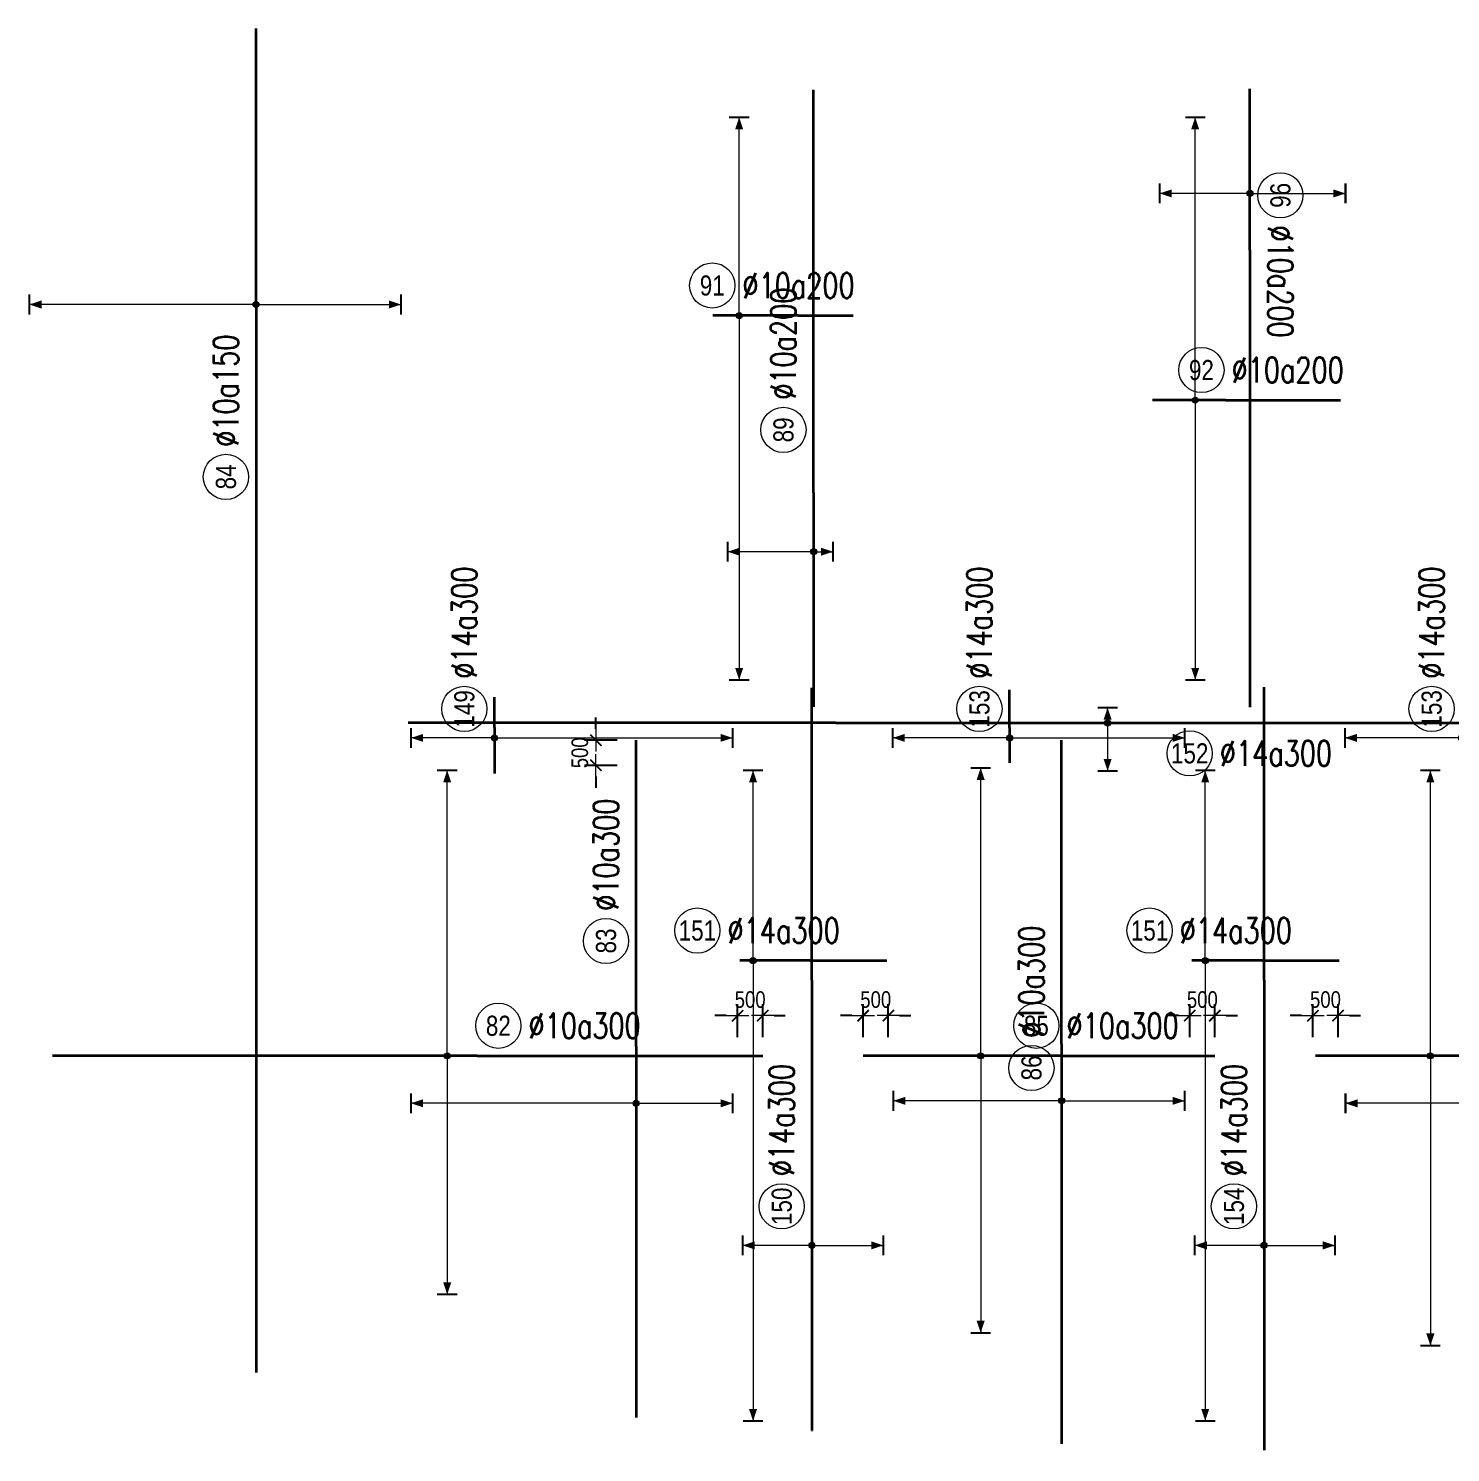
# Model space of a CAD drawing. Header units: millimetres. Extents: x 30086 to 1125792, y -12781 to 95911.
# Drawn here: x 280086 to 308390, y 37220 to 65569 of the extents above; entities that cross this region are included whole.
import ezdxf
from ezdxf.enums import TextEntityAlignment as Align

# ---------------------------------------------------------------- set-up
doc = ezdxf.new("R2010")
doc.units = ezdxf.units.MM
doc.header["$MEASUREMENT"] = 0
for name, color, linetype, lineweight in [('NDC_S_DIM', 1, 'Continuous', 9), ('NDC_S_REBAR', 4, 'Continuous', 35), ('NDC_S_VN TEXT', 7, 'Continuous', 20)]:
    doc.layers.add(name, color=color, linetype=linetype, lineweight=lineweight)
doc.styles.add('ARIAL', font='arial.ttf', dxfattribs={"width": 0.8})
doc.styles.add('NDC_ROMANS', font='romans.shx', dxfattribs={"width": 0.8})
doc.dimstyles.new('NDC_dim_150', dxfattribs={"dimscale": 150, "dimtxt": 2.2, "dimasz": 1.5, "dimexe": 1.5, "dimexo": 2.5, "dimgap": 1, "dimtad": 1, "dimdec": 0, "dimzin": 0, "dimdsep": 46, "dimtxsty": 'ARIAL', "dimblk": 'DIMMARK', "dimcen": 0.09, "dimdle": 1.2, "dimclrd": 1, "dimclre": 1, "dimclrt": 3, "dimadec": 0, "dimazin": 0, "dimtfac": 1, "dimtdec": 0, "dimtix": 1, "dimtofl": 0, "dimtmove": 0, "dimatfit": 3, "dimfxl": 4, "dimfxlon": 1, "dimtolj": 1, "dimtzin": 0, "dimarcsym": 0})

# ---------------------------------------------------------------- blocks, each defined once
blk = doc.blocks.new('DIMMARK')
at = {"layer": 'NDC_S_DIM', "color": 1}
blk.add_line((-1.5, 0), (1, 0), dxfattribs=at)
at = {"layer": 'NDC_S_DIM', "color": 2, "const_width": 0.15}
blk.add_lwpolyline([(-0.5, -0.5), (0.5, 0.5)], dxfattribs=at)
blk = doc.blocks.new('*D397')
at = {"layer": 'Defpoints', "color": 0, "transparency": 16777216}
for p in [(306151, 45918), (305651, 45117), (306151, 45117)]:
    blk.add_point(p, dxfattribs=at)
at = {"layer": 'NDC_S_DIM', "color": 1, "lineweight": -2, "transparency": 16777216}
for p, q in [((305651, 45492), (305651, 46143)), ((306151, 45492), (306151, 46143)), ((305426, 45918), (305201, 45918)), ((306376, 45918), (306601, 45918))]:
    blk.add_line(p, q, dxfattribs=at)
at = {"layer": 'NDC_S_DIM', "color": 1, "lineweight": -2, "transparency": 16777216, "xscale": 225, "yscale": 225, "zscale": 225}
blk.add_blockref('DIMMARK', (305651, 45918), dxfattribs=at)
at = {"layer": 'NDC_S_DIM', "color": 1, "lineweight": -2, "transparency": 16777216, "xscale": 225, "yscale": 225, "zscale": 225, "rotation": 180}
blk.add_blockref('DIMMARK', (306151, 45918), dxfattribs=at)
at = {"layer": 'NDC_S_DIM', "color": 3, "transparency": 16777216, "insert": (305901, 46236), "char_height": 330, "attachment_point": 5, "style": 'ARIAL'}
blk.add_mtext('\\A1;500', dxfattribs=at)
blk = doc.blocks.new('*D398')
at = {"layer": 'Defpoints', "color": 0, "transparency": 16777216}
for p in [(303200, 45918), (303200, 45117), (303700, 45117)]:
    blk.add_point(p, dxfattribs=at)
at = {"layer": 'NDC_S_DIM', "color": 1, "lineweight": -2, "transparency": 16777216}
for p, q in [((303200, 45492), (303200, 46143)), ((303700, 45492), (303700, 46143)), ((302975, 45918), (302750, 45918)), ((303925, 45918), (304150, 45918))]:
    blk.add_line(p, q, dxfattribs=at)
at = {"layer": 'NDC_S_DIM', "color": 1, "lineweight": -2, "transparency": 16777216, "xscale": 225, "yscale": 225, "zscale": 225}
blk.add_blockref('DIMMARK', (303200, 45918), dxfattribs=at)
at = {"layer": 'NDC_S_DIM', "color": 1, "lineweight": -2, "transparency": 16777216, "xscale": 225, "yscale": 225, "zscale": 225, "rotation": 180}
blk.add_blockref('DIMMARK', (303700, 45918), dxfattribs=at)
at = {"layer": 'NDC_S_DIM', "color": 3, "transparency": 16777216, "insert": (303450, 46236), "char_height": 330, "attachment_point": 5, "style": 'ARIAL'}
blk.add_mtext('\\A1;500', dxfattribs=at)
blk = doc.blocks.new('*D399')
at = {"layer": 'Defpoints', "color": 0, "transparency": 16777216}
for p in [(297200, 45918), (296700, 45117), (297200, 45117)]:
    blk.add_point(p, dxfattribs=at)
at = {"layer": 'NDC_S_DIM', "color": 1, "lineweight": -2, "transparency": 16777216}
for p, q in [((296700, 45492), (296700, 46143)), ((297200, 45492), (297200, 46143)), ((296475, 45918), (296250, 45918)), ((297425, 45918), (297650, 45918))]:
    blk.add_line(p, q, dxfattribs=at)
at = {"layer": 'NDC_S_DIM', "color": 1, "lineweight": -2, "transparency": 16777216, "xscale": 225, "yscale": 225, "zscale": 225}
blk.add_blockref('DIMMARK', (296700, 45918), dxfattribs=at)
at = {"layer": 'NDC_S_DIM', "color": 1, "lineweight": -2, "transparency": 16777216, "xscale": 225, "yscale": 225, "zscale": 225, "rotation": 180}
blk.add_blockref('DIMMARK', (297200, 45918), dxfattribs=at)
at = {"layer": 'NDC_S_DIM', "color": 3, "transparency": 16777216, "insert": (296950, 46236), "char_height": 330, "attachment_point": 5, "style": 'ARIAL'}
blk.add_mtext('\\A1;500', dxfattribs=at)
blk = doc.blocks.new('*D400')
at = {"layer": 'Defpoints', "color": 0, "transparency": 16777216}
for p in [(294200, 45918), (294200, 45117), (294700, 45117)]:
    blk.add_point(p, dxfattribs=at)
at = {"layer": 'NDC_S_DIM', "color": 1, "lineweight": -2, "transparency": 16777216}
for p, q in [((294200, 45492), (294200, 46143)), ((294700, 45492), (294700, 46143)), ((293975, 45918), (293750, 45918)), ((294925, 45918), (295150, 45918))]:
    blk.add_line(p, q, dxfattribs=at)
at = {"layer": 'NDC_S_DIM', "color": 1, "lineweight": -2, "transparency": 16777216, "xscale": 225, "yscale": 225, "zscale": 225}
blk.add_blockref('DIMMARK', (294200, 45918), dxfattribs=at)
at = {"layer": 'NDC_S_DIM', "color": 1, "lineweight": -2, "transparency": 16777216, "xscale": 225, "yscale": 225, "zscale": 225, "rotation": 180}
blk.add_blockref('DIMMARK', (294700, 45918), dxfattribs=at)
at = {"layer": 'NDC_S_DIM', "color": 3, "transparency": 16777216, "insert": (294450, 46236), "char_height": 330, "attachment_point": 5, "style": 'ARIAL'}
blk.add_mtext('\\A1;500', dxfattribs=at)
blk = doc.blocks.new('*D402')
at = {"layer": 'Defpoints', "color": 0, "transparency": 16777216}
for p in [(292181, 51400), (291380, 50900), (292181, 50900)]:
    blk.add_point(p, dxfattribs=at)
at = {"layer": 'NDC_S_DIM', "color": 1, "lineweight": -2, "transparency": 16777216}
for p, q in [((291380, 51625), (291380, 51850)), ((291806, 51400), (291155, 51400)), ((291806, 50900), (291155, 50900)), ((291380, 50675), (291380, 50450))]:
    blk.add_line(p, q, dxfattribs=at)
at = {"layer": 'NDC_S_DIM', "color": 1, "lineweight": -2, "transparency": 16777216, "xscale": 225, "yscale": 225, "zscale": 225}
for p, rotation in [((291380, 51400), 270), ((291380, 50900), 90)]:
    blk.add_blockref('DIMMARK', p, dxfattribs=dict(at, rotation=rotation))
at = {"layer": 'NDC_S_DIM', "color": 3, "transparency": 16777216, "insert": (291061, 51150), "char_height": 330, "attachment_point": 5, "rotation": 90, "style": 'ARIAL'}
blk.add_mtext('\\A1;500', dxfattribs=at)
blk = doc.blocks.new('*U431')
h = blk.add_hatch(color=6)
edge = h.paths.add_edge_path()
edge.add_arc((-2.99, 0), 0.3, 0, 360)
at = {"layer": 'NDC_S_DIM', "color": 8}
for q in [(-2.99, 28.42), (-2.99, -23.75)]:
    blk.add_line((-2.99, 0), q, dxfattribs=at)
for points in [[(-3.99, 28.42, 0.2, 0.2, 0), (-1.99, 28.42, 0, 0, 0)], [(-3.99, -23.75, 0.2, 0.2, 0), (-1.99, -23.75, 0, 0, 0)]]:
    blk.add_lwpolyline(points, format="xyseb", dxfattribs=at)
at = {"layer": 'NDC_S_DIM'}
blk.add_circle((2.1, 3), 2.25, dxfattribs=at)
at = {"layer": 'NDC_S_DIM', "color": 6}
blk.add_circle((-2.99, 0), 0.3, dxfattribs=at)
at = {"layer": 'NDC_S_DIM', "color": 8}
for points in [[(-3.39, 27.22), (-2.99, 28.42), (-2.59, 27.22)], [(-3.39, -22.55), (-2.99, -23.75), (-2.59, -22.55)]]:
    blk.add_solid(points, dxfattribs=at)
at = {"layer": 'NDC_S_REBAR'}
for p, q in [((0, 0), (-41.03, 0)), ((-41.03, 0), (-41.03, 0)), ((0, 0), (28.41, 0)), ((28.41, 0), (28.41, 0)), ((28.41, 0), (28.41, 0)), ((-41.03, 0), (-42.27, 0))]:
    blk.add_line(p, q, dxfattribs=at)
at = {"layer": 'NDC_S_VN TEXT', "style": 'ARIAL', "width": 0.8}
blk.add_attdef('KHT', text='', height=2, dxfattribs=at).set_placement((2.1, 3), align=Align.MIDDLE_CENTER)
at = {"layer": 'NDC_S_VN TEXT', "color": 3, "style": 'NDC_ROMANS', "width": 0.75}
blk.add_attdef('DKT', (5.1, 1.75), '', height=2.5, dxfattribs=at)
blk = doc.blocks.new('*U430')
h = blk.add_hatch(color=6)
edge = h.paths.add_edge_path()
edge.add_arc((-7.93, 0), 0.3, 0, 360)
at = {"layer": 'NDC_S_DIM', "color": 8}
for q in [(-7.93, 28.67), (-7.93, -27.57)]:
    blk.add_line((-7.93, 0), q, dxfattribs=at)
for points in [[(-8.93, 28.67, 0.2, 0.2, 0), (-6.93, 28.67, 0, 0, 0)], [(-8.93, -27.57, 0.2, 0.2, 0), (-6.93, -27.57, 0, 0, 0)]]:
    blk.add_lwpolyline(points, format="xyseb", dxfattribs=at)
at = {"layer": 'NDC_S_DIM'}
blk.add_circle((-2.39, 3), 2.25, dxfattribs=at)
at = {"layer": 'NDC_S_DIM', "color": 6}
blk.add_circle((-7.93, 0), 0.3, dxfattribs=at)
at = {"layer": 'NDC_S_DIM', "color": 8}
for points in [[(-8.33, 27.47), (-7.93, 28.67), (-7.53, 27.47)], [(-8.33, -26.37), (-7.93, -27.57), (-7.53, -26.37)]]:
    blk.add_solid(points, dxfattribs=at)
at = {"layer": 'NDC_S_REBAR'}
for p, q in [((0, 0), (-19.62, 0)), ((-19.62, 0), (-19.62, 0)), ((0, 0), (15.38, 0)), ((15.38, 0), (15.38, 0)), ((15.38, 0), (15.38, 0)), ((-19.62, 0), (-19.62, 0))]:
    blk.add_line(p, q, dxfattribs=at)
at = {"layer": 'NDC_S_VN TEXT', "style": 'ARIAL', "width": 0.8}
blk.add_attdef('KHT', text='', height=2, dxfattribs=at).set_placement((-2.39, 3), align=Align.MIDDLE_CENTER)
at = {"layer": 'NDC_S_VN TEXT', "color": 3, "style": 'NDC_ROMANS', "width": 0.75}
blk.add_attdef('DKT', (0.61, 1.75), '', height=2.5, dxfattribs=at)
blk = doc.blocks.new('*U429')
h = blk.add_hatch(color=6)
edge = h.paths.add_edge_path()
edge.add_arc((-7.93, 0), 0.3, 0, 360)
at = {"layer": 'NDC_S_DIM', "color": 8}
for q in [(-7.93, 28.42), (-7.93, -28.83)]:
    blk.add_line((-7.93, 0), q, dxfattribs=at)
for points in [[(-8.93, 28.42, 0.2, 0.2, 0), (-6.93, 28.42, 0, 0, 0)], [(-8.93, -28.83, 0.2, 0.2, 0), (-6.93, -28.83, 0, 0, 0)]]:
    blk.add_lwpolyline(points, format="xyseb", dxfattribs=at)
at = {"layer": 'NDC_S_DIM'}
blk.add_circle((-2.39, 3), 2.25, dxfattribs=at)
at = {"layer": 'NDC_S_DIM', "color": 6}
blk.add_circle((-7.93, 0), 0.3, dxfattribs=at)
at = {"layer": 'NDC_S_DIM', "color": 8}
for points in [[(-8.33, 27.22), (-7.93, 28.42), (-7.53, 27.22)], [(-8.33, -27.63), (-7.93, -28.83), (-7.53, -27.63)]]:
    blk.add_solid(points, dxfattribs=at)
at = {"layer": 'NDC_S_REBAR'}
for p, q in [((0, 0), (-19.38, 0)), ((-19.38, 0), (-19.38, 0)), ((0, 0), (15.63, 0)), ((15.63, 0), (15.63, 0)), ((15.63, 0), (15.63, 0)), ((-19.38, 0), (-19.38, 0))]:
    blk.add_line(p, q, dxfattribs=at)
at = {"layer": 'NDC_S_VN TEXT', "style": 'ARIAL', "width": 0.8}
blk.add_attdef('KHT', text='', height=2, dxfattribs=at).set_placement((-2.39, 3), align=Align.MIDDLE_CENTER)
at = {"layer": 'NDC_S_VN TEXT', "color": 3, "style": 'NDC_ROMANS', "width": 0.75}
blk.add_attdef('DKT', (0.61, 1.75), '', height=2.5, dxfattribs=at)
blk = doc.blocks.new('*U427')
h = blk.add_hatch(color=6)
edge = h.paths.add_edge_path()
edge.add_arc((0, 0), 0.3, 0, 360)
at = {"layer": 'NDC_S_DIM', "color": 8}
for q in [(0, 22.55), (0, -14.42)]:
    blk.add_line((0, 0), q, dxfattribs=at)
for points in [[(-1, 22.55, 0.2, 0.2, 0), (1, 22.55, 0, 0, 0)], [(-1, -14.42, 0.2, 0.2, 0), (1, -14.42, 0, 0, 0)]]:
    blk.add_lwpolyline(points, format="xyseb", dxfattribs=at)
at = {"layer": 'NDC_S_DIM'}
blk.add_circle((-17.16, 3), 2.25, dxfattribs=at)
at = {"layer": 'NDC_S_DIM', "color": 6}
blk.add_circle((0, 0), 0.3, dxfattribs=at)
at = {"layer": 'NDC_S_DIM', "color": 8}
for points in [[(-0.4, 21.35), (0, 22.55), (0.4, 21.35)], [(-0.4, -13.22), (0, -14.42), (0.4, -13.22)]]:
    blk.add_solid(points, dxfattribs=at)
at = {"layer": 'NDC_S_REBAR'}
for p, q in [((0, 0), (-106.29, 0)), ((-106.29, 0), (-106.29, 0)), ((0, 0), (24.23, 0)), ((24.23, 0), (24.23, 0)), ((-106.29, 0), (-106.29, 0)), ((24.23, 0), (27.47, 0))]:
    blk.add_line(p, q, dxfattribs=at)
at = {"layer": 'NDC_S_VN TEXT', "style": 'ARIAL', "width": 0.8}
blk.add_attdef('KHT', text='', height=2, dxfattribs=at).set_placement((-17.16, 3), align=Align.MIDDLE_CENTER)
at = {"layer": 'NDC_S_VN TEXT', "color": 3, "style": 'NDC_ROMANS', "width": 0.75}
blk.add_attdef('DKT', (-14.16, 1.75), '', height=2.5, dxfattribs=at)
blk = doc.blocks.new('*U426')
h = blk.add_hatch(color=6)
edge = h.paths.add_edge_path()
edge.add_arc((-5.66, 0), 0.3, 0, 360)
at = {"layer": 'NDC_S_DIM', "color": 8}
for q in [(-5.66, 22.4), (-5.66, -9.6)]:
    blk.add_line((-5.66, 0), q, dxfattribs=at)
for points in [[(-6.66, 22.4, 0.2, 0.2, 0), (-4.66, 22.4, 0, 0, 0)], [(-6.66, -9.6, 0.2, 0.2, 0), (-4.66, -9.6, 0, 0, 0)]]:
    blk.add_lwpolyline(points, format="xyseb", dxfattribs=at)
at = {"layer": 'NDC_S_DIM'}
blk.add_circle((10.5, 3), 2.25, dxfattribs=at)
at = {"layer": 'NDC_S_DIM', "color": 6}
blk.add_circle((-5.66, 0), 0.3, dxfattribs=at)
at = {"layer": 'NDC_S_DIM', "color": 8}
for points in [[(-6.06, 21.2), (-5.66, 22.4), (-5.26, 21.2)], [(-6.06, -8.4), (-5.66, -9.6), (-5.26, -8.4)]]:
    blk.add_solid(points, dxfattribs=at)
at = {"layer": 'NDC_S_REBAR'}
for p, q in [((0, 0), (-36.93, 0)), ((-36.93, 0), (-36.93, 0)), ((0, 0), (30.48, 0)), ((30.48, 0), (30.48, 0)), ((30.48, 0), (30.48, 0)), ((-36.93, 0), (-36.93, 0))]:
    blk.add_line(p, q, dxfattribs=at)
at = {"layer": 'NDC_S_VN TEXT', "style": 'ARIAL', "width": 0.8}
blk.add_attdef('KHT', text='', height=2, dxfattribs=at).set_placement((10.5, 3), align=Align.MIDDLE_CENTER)
at = {"layer": 'NDC_S_VN TEXT', "color": 3, "style": 'NDC_ROMANS', "width": 0.75}
blk.add_attdef('DKT', (13.5, 1.75), '', height=2.5, dxfattribs=at)
blk = doc.blocks.new('*U425')
h = blk.add_hatch(color=6)
edge = h.paths.add_edge_path()
edge.add_arc((-5.66, 0), 0.3, 0, 360)
at = {"layer": 'NDC_S_DIM', "color": 8}
for q in [(-5.66, 16.75), (-5.66, -12.25)]:
    blk.add_line((-5.66, 0), q, dxfattribs=at)
for points in [[(-6.66, 16.75, 0.2, 0.2, 0), (-4.66, 16.75, 0, 0, 0)], [(-6.66, -12.25, 0.2, 0.2, 0), (-4.66, -12.25, 0, 0, 0)]]:
    blk.add_lwpolyline(points, format="xyseb", dxfattribs=at)
at = {"layer": 'NDC_S_DIM'}
blk.add_circle((-2.39, 3), 2.25, dxfattribs=at)
at = {"layer": 'NDC_S_DIM', "color": 6}
blk.add_circle((-5.66, 0), 0.3, dxfattribs=at)
at = {"layer": 'NDC_S_DIM', "color": 8}
for points in [[(-6.06, 15.55), (-5.66, 16.75), (-5.26, 15.55)], [(-6.06, -11.05), (-5.66, -12.25), (-5.26, -11.05)]]:
    blk.add_solid(points, dxfattribs=at)
at = {"layer": 'NDC_S_REBAR'}
for p, q in [((0, 0), (-39.79, 0)), ((-39.79, 0), (-39.79, 0)), ((0, 0), (30.23, 0)), ((30.23, 0), (30.23, 0)), ((30.23, 0), (30.23, 0)), ((-39.79, 0), (-39.79, 0))]:
    blk.add_line(p, q, dxfattribs=at)
at = {"layer": 'NDC_S_VN TEXT', "style": 'ARIAL', "width": 0.8}
blk.add_attdef('KHT', text='', height=2, dxfattribs=at).set_placement((-2.39, 3), align=Align.MIDDLE_CENTER)
at = {"layer": 'NDC_S_VN TEXT', "color": 3, "style": 'NDC_ROMANS', "width": 0.75}
blk.add_attdef('DKT', (0.61, 1.75), '', height=2.5, dxfattribs=at)
blk = doc.blocks.new('*U424')
h = blk.add_hatch(color=6)
edge = h.paths.add_edge_path()
edge.add_arc((-5.66, 0), 0.3, 0, 360)
at = {"layer": 'NDC_S_DIM', "color": 8}
for q in [(-5.66, 16.67), (-5.66, -12.33)]:
    blk.add_line((-5.66, 0), q, dxfattribs=at)
for points in [[(-6.66, 16.67, 0.2, 0.2, 0), (-4.66, 16.67, 0, 0, 0)], [(-6.66, -12.33, 0.2, 0.2, 0), (-4.66, -12.33, 0, 0, 0)]]:
    blk.add_lwpolyline(points, format="xyseb", dxfattribs=at)
at = {"layer": 'NDC_S_DIM'}
blk.add_circle((12.04, 3), 2.25, dxfattribs=at)
at = {"layer": 'NDC_S_DIM', "color": 6}
blk.add_circle((-5.66, 0), 0.3, dxfattribs=at)
at = {"layer": 'NDC_S_DIM', "color": 8}
for points in [[(-6.06, 15.47), (-5.66, 16.67), (-5.26, 15.47)], [(-6.06, -11.13), (-5.66, -12.33), (-5.26, -11.13)]]:
    blk.add_solid(points, dxfattribs=at)
at = {"layer": 'NDC_S_REBAR'}
for p, q in [((0, 0), (-40.42, 0)), ((-40.42, 0), (-40.42, 0)), ((0, 0), (30.48, 0)), ((30.48, 0), (30.48, 0)), ((30.48, 0), (30.48, 0)), ((-40.42, 0), (-40.42, 0))]:
    blk.add_line(p, q, dxfattribs=at)
at = {"layer": 'NDC_S_VN TEXT', "style": 'ARIAL', "width": 0.8}
blk.add_attdef('KHT', text='', height=2, dxfattribs=at).set_placement((12.04, 3), align=Align.MIDDLE_CENTER)
at = {"layer": 'NDC_S_VN TEXT', "color": 3, "style": 'NDC_ROMANS', "width": 0.75}
blk.add_attdef('DKT', (15.04, 1.75), '', height=2.5, dxfattribs=at)
blk = doc.blocks.new('*U423')
h = blk.add_hatch(color=6)
edge = h.paths.add_edge_path()
edge.add_arc((-26.39, 0), 0.3, 0, 360)
at = {"layer": 'NDC_S_DIM', "color": 8}
for q in [(-26.39, 6.89), (-26.39, -7.11)]:
    blk.add_line((-26.39, 0), q, dxfattribs=at)
for points in [[(-27.39, 6.89, 0.2, 0.2, 0), (-25.39, 6.89, 0, 0, 0)], [(-27.39, -7.11, 0.2, 0.2, 0), (-25.39, -7.11, 0, 0, 0)]]:
    blk.add_lwpolyline(points, format="xyseb", dxfattribs=at)
at = {"layer": 'NDC_S_DIM'}
blk.add_circle((-22.5, 3), 2.25, dxfattribs=at)
at = {"layer": 'NDC_S_DIM', "color": 6}
blk.add_circle((-26.39, 0), 0.3, dxfattribs=at)
at = {"layer": 'NDC_S_DIM', "color": 8}
for points in [[(-26.79, 5.69), (-26.39, 6.89), (-25.99, 5.69)], [(-26.79, -5.91), (-26.39, -7.11), (-25.99, -5.91)]]:
    blk.add_solid(points, dxfattribs=at)
at = {"layer": 'NDC_S_REBAR'}
for p, q in [((0, 0), (-44.81, 0)), ((-44.81, 0), (-44.81, -0.04)), ((0, 0), (29.12, 0)), ((29.12, 0), (29.12, 0)), ((29.12, 0), (29.12, 0)), ((-44.81, -0.04), (-44.81, -0.04))]:
    blk.add_line(p, q, dxfattribs=at)
at = {"layer": 'NDC_S_VN TEXT', "style": 'ARIAL', "width": 0.8}
blk.add_attdef('KHT', text='', height=2, dxfattribs=at).set_placement((-22.5, 3), align=Align.MIDDLE_CENTER)
at = {"layer": 'NDC_S_VN TEXT', "color": 3, "style": 'NDC_ROMANS', "width": 0.75}
blk.add_attdef('DKT', (-19.5, 1.75), '', height=2.5, dxfattribs=at)
blk = doc.blocks.new('*U422')
h = blk.add_hatch(color=6)
edge = h.paths.add_edge_path()
edge.add_arc((-26.39, 0), 0.3, 0, 360)
at = {"layer": 'NDC_S_DIM', "color": 8}
for q in [(-26.39, 6.89), (-26.39, -7.05)]:
    blk.add_line((-26.39, 0), q, dxfattribs=at)
for points in [[(-27.39, 6.89, 0.2, 0.2, 0), (-25.39, 6.89, 0, 0, 0)], [(-27.39, -7.05, 0.2, 0.2, 0), (-25.39, -7.05, 0, 0, 0)]]:
    blk.add_lwpolyline(points, format="xyseb", dxfattribs=at)
at = {"layer": 'NDC_S_DIM'}
blk.add_circle((-22.5, 3), 2.25, dxfattribs=at)
at = {"layer": 'NDC_S_DIM', "color": 6}
blk.add_circle((-26.39, 0), 0.3, dxfattribs=at)
at = {"layer": 'NDC_S_DIM', "color": 8}
for points in [[(-26.79, 5.69), (-26.39, 6.89), (-25.99, 5.69)], [(-26.79, -5.85), (-26.39, -7.05), (-25.99, -5.85)]]:
    blk.add_solid(points, dxfattribs=at)
at = {"layer": 'NDC_S_REBAR'}
for p, q in [((0, 0), (-46.76, 0)), ((-46.76, 0), (-46.76, -0.02)), ((0, 0), (29.16, 0)), ((29.16, 0), (29.16, 0)), ((29.16, 0), (29.16, 0)), ((-46.76, -0.02), (-46.76, -0.02))]:
    blk.add_line(p, q, dxfattribs=at)
at = {"layer": 'NDC_S_VN TEXT', "style": 'ARIAL', "width": 0.8}
blk.add_attdef('KHT', text='', height=2, dxfattribs=at).set_placement((-22.5, 3), align=Align.MIDDLE_CENTER)
at = {"layer": 'NDC_S_VN TEXT', "color": 3, "style": 'NDC_ROMANS', "width": 0.75}
blk.add_attdef('DKT', (-19.5, 1.75), '', height=2.5, dxfattribs=at)
blk = doc.blocks.new('*U418')
h = blk.add_hatch(color=6)
edge = h.paths.add_edge_path()
edge.add_arc((-1.02, 0), 0.3, 0, 360)
at = {"layer": 'NDC_S_DIM', "color": 8}
for q in [(-1.02, 8.3), (-1.02, -23.7)]:
    blk.add_line((-1.02, 0), q, dxfattribs=at)
for points in [[(-2.02, 8.3, 0.2, 0.2, 0), (-0.02, 8.3, 0, 0, 0)], [(-2.02, -23.7, 0.2, 0.2, 0), (-0.02, -23.7, 0, 0, 0)]]:
    blk.add_lwpolyline(points, format="xyseb", dxfattribs=at)
at = {"layer": 'NDC_S_DIM'}
blk.add_circle((1.87, 3), 2.25, dxfattribs=at)
at = {"layer": 'NDC_S_DIM', "color": 6}
blk.add_circle((-1.02, 0), 0.3, dxfattribs=at)
at = {"layer": 'NDC_S_DIM', "color": 8}
for points in [[(-1.42, 7.1), (-1.02, 8.3), (-0.62, 7.1)], [(-1.42, -22.5), (-1.02, -23.7), (-0.62, -22.5)]]:
    blk.add_solid(points, dxfattribs=at)
at = {"layer": 'NDC_S_REBAR'}
for p, q in [((0, 0), (-4.57, 0)), ((-4.57, 0), (-4.57, 0)), ((0, 0), (3.04, 0)), ((3.04, 0), (3.04, 0)), ((3.04, 0), (3.04, 0)), ((-4.57, 0), (-4.57, 0))]:
    blk.add_line(p, q, dxfattribs=at)
at = {"layer": 'NDC_S_VN TEXT', "style": 'ARIAL', "width": 0.8}
blk.add_attdef('KHT', text='', height=2, dxfattribs=at).set_placement((1.87, 3), align=Align.MIDDLE_CENTER)
at = {"layer": 'NDC_S_VN TEXT', "color": 3, "style": 'NDC_ROMANS', "width": 0.75}
blk.add_attdef('DKT', (4.87, 1.75), '', height=2.5, dxfattribs=at)
blk = doc.blocks.new('*U434')
h = blk.add_hatch(color=6)
edge = h.paths.add_edge_path()
edge.add_arc((-1.02, 0), 0.3, 0, 360)
at = {"layer": 'NDC_S_DIM', "color": 8}
for q in [(-1.02, 11.63), (-1.02, -17.43)]:
    blk.add_line((-1.02, 0), q, dxfattribs=at)
for points in [[(-2.02, 11.63, 0.2, 0.2, 0), (-0.02, 11.63, 0, 0, 0)], [(-2.02, -17.43, 0.2, 0.2, 0), (-0.02, -17.43, 0, 0, 0)]]:
    blk.add_lwpolyline(points, format="xyseb", dxfattribs=at)
at = {"layer": 'NDC_S_DIM'}
blk.add_circle((1.87, 3), 2.25, dxfattribs=at)
at = {"layer": 'NDC_S_DIM', "color": 6}
blk.add_circle((-1.02, 0), 0.3, dxfattribs=at)
at = {"layer": 'NDC_S_DIM', "color": 8}
for points in [[(-1.42, 10.43), (-1.02, 11.63), (-0.62, 10.43)], [(-1.42, -16.23), (-1.02, -17.43), (-0.62, -16.23)]]:
    blk.add_solid(points, dxfattribs=at)
at = {"layer": 'NDC_S_REBAR'}
for p, q in [((0, 0), (-3.5, 0)), ((-3.5, 0), (-3.5, 0)), ((0, 0), (3.75, 0)), ((3.75, 0), (3.75, 0)), ((3.75, 0), (3.75, 0)), ((-3.5, 0), (-3.5, 0))]:
    blk.add_line(p, q, dxfattribs=at)
at = {"layer": 'NDC_S_VN TEXT', "style": 'ARIAL', "width": 0.8}
blk.add_attdef('KHT', text='', height=2, dxfattribs=at).set_placement((1.87, 3), align=Align.MIDDLE_CENTER)
at = {"layer": 'NDC_S_VN TEXT', "color": 3, "style": 'NDC_ROMANS', "width": 0.75}
blk.add_attdef('DKT', (4.87, 1.75), '', height=2.5, dxfattribs=at)
blk = doc.blocks.new('*U417')
h = blk.add_hatch(color=6)
edge = h.paths.add_edge_path()
edge.add_arc((27.07, 0), 0.3, 0, 360)
at = {"layer": 'NDC_S_DIM', "color": 8}
for q in [(27.07, 1.53), (27.07, -4.8)]:
    blk.add_line((27.07, 0), q, dxfattribs=at)
for points in [[(26.07, 1.53, 0.2, 0.2, 0), (28.07, 1.53, 0, 0, 0)], [(26.07, -4.8, 0.2, 0.2, 0), (28.07, -4.8, 0, 0, 0)]]:
    blk.add_lwpolyline(points, format="xyseb", dxfattribs=at)
at = {"layer": 'NDC_S_DIM', "color": 6}
blk.add_circle((27.07, 0), 0.3, dxfattribs=at)
at = {"layer": 'NDC_S_DIM'}
blk.add_circle((35.24, -3.03), 2.25, dxfattribs=at)
at = {"layer": 'NDC_S_DIM', "color": 8}
for points in [[(26.67, 0.33), (27.07, 1.53), (27.47, 0.33)], [(26.67, -3.6), (27.07, -4.8), (27.47, -3.6)]]:
    blk.add_solid(points, dxfattribs=at)
at = {"layer": 'NDC_S_REBAR'}
for p, q in [((0, 0), (-42.52, 0)), ((-42.52, 0), (-42.52, 0)), ((0, 0), (189.1, 0)), ((189.1, 0), (189.1, 0)), ((189.1, 0), (189.1, 0)), ((-42.52, 0), (-42.52, 0))]:
    blk.add_line(p, q, dxfattribs=at)
at = {"layer": 'NDC_S_VN TEXT', "style": 'ARIAL', "width": 0.8}
blk.add_attdef('KHT', text='', height=2, dxfattribs=at).set_placement((35.24, -3.03), align=Align.MIDDLE_CENTER)
at = {"layer": 'NDC_S_VN TEXT', "color": 3, "style": 'NDC_ROMANS', "width": 0.75}
blk.add_attdef('DKT', (38.24, -4.28), '', height=2.5, dxfattribs=at)
blk = doc.blocks.new('*U416')
h = blk.add_hatch(color=6)
edge = h.paths.add_edge_path()
edge.add_arc((-3.01, 0), 0.3, 0, 360)
at = {"layer": 'NDC_S_DIM', "color": 8}
for q in [(-3.01, 28.15), (-3.01, -27.85)]:
    blk.add_line((-3.01, 0), q, dxfattribs=at)
for points in [[(-4.01, 28.15, 0.2, 0.2, 0), (-2.01, 28.15, 0, 0, 0)], [(-4.01, -27.85, 0.2, 0.2, 0), (-2.01, -27.85, 0, 0, 0)]]:
    blk.add_lwpolyline(points, format="xyseb", dxfattribs=at)
at = {"layer": 'NDC_S_DIM'}
blk.add_circle((-2.39, 3), 2.25, dxfattribs=at)
at = {"layer": 'NDC_S_DIM', "color": 6}
blk.add_circle((-3.01, 0), 0.3, dxfattribs=at)
at = {"layer": 'NDC_S_DIM', "color": 8}
for points in [[(-3.41, 26.95), (-3.01, 28.15), (-2.61, 26.95)], [(-3.41, -26.65), (-3.01, -27.85), (-2.61, -26.65)]]:
    blk.add_solid(points, dxfattribs=at)
at = {"layer": 'NDC_S_REBAR'}
for p, q in [((0, 0), (-7.25, 0)), ((-7.25, 0), (-7.25, 0)), ((0, 0), (11.45, 0)), ((11.45, 0), (11.45, 0)), ((11.45, 0), (11.45, 0)), ((-7.25, 0), (-7.25, 0))]:
    blk.add_line(p, q, dxfattribs=at)
at = {"layer": 'NDC_S_VN TEXT', "style": 'ARIAL', "width": 0.8}
blk.add_attdef('KHT', text='', height=2, dxfattribs=at).set_placement((-2.39, 3), align=Align.MIDDLE_CENTER)
at = {"layer": 'NDC_S_VN TEXT', "color": 3, "style": 'NDC_ROMANS', "width": 0.75}
blk.add_attdef('DKT', (0.61, 1.75), '', height=2.5, dxfattribs=at)
blk = doc.blocks.new('*U433')
h = blk.add_hatch(color=6)
edge = h.paths.add_edge_path()
edge.add_arc((-5.66, 0), 0.3, 0, 360)
at = {"layer": 'NDC_S_DIM', "color": 8}
for q in [(-5.66, 9.51), (-5.66, -8.99)]:
    blk.add_line((-5.66, 0), q, dxfattribs=at)
for points in [[(-6.66, 9.51, 0.2, 0.2, 0), (-4.66, 9.51, 0, 0, 0)], [(-6.66, -8.99, 0.2, 0.2, 0), (-4.66, -8.99, 0, 0, 0)]]:
    blk.add_lwpolyline(points, format="xyseb", dxfattribs=at)
at = {"layer": 'NDC_S_DIM'}
blk.add_circle((-5.47, 3.03), 2.25, dxfattribs=at)
at = {"layer": 'NDC_S_DIM', "color": 6}
blk.add_circle((-5.66, 0), 0.3, dxfattribs=at)
at = {"layer": 'NDC_S_DIM', "color": 8}
for points in [[(-6.06, 8.31), (-5.66, 9.51), (-5.26, 8.31)], [(-6.06, -7.79), (-5.66, -8.99), (-5.26, -7.79)]]:
    blk.add_solid(points, dxfattribs=at)
at = {"layer": 'NDC_S_REBAR'}
for p, q in [((0, 0), (-16.08, 0)), ((-16.08, 0), (-16.08, 0)), ((0, 0), (45.49, 0)), ((45.49, 0), (45.49, 0)), ((45.49, 0), (45.49, 0)), ((-16.08, 0), (-16.08, 0))]:
    blk.add_line(p, q, dxfattribs=at)
at = {"layer": 'NDC_S_VN TEXT', "color": 3, "style": 'NDC_ROMANS', "width": 0.75}
blk.add_attdef('DKT', (-2.47, 1.78), '', height=2.5, dxfattribs=at)
at = {"layer": 'NDC_S_VN TEXT', "style": 'ARIAL', "width": 0.8}
blk.add_attdef('KHT', text='', height=2, dxfattribs=at).set_placement((-5.47, 3.03), align=Align.MIDDLE_CENTER)
blk = doc.blocks.new('*U414')
h = blk.add_hatch(color=6)
edge = h.paths.add_edge_path()
edge.add_arc((-5.86, 0), 0.3, 0, 360)
at = {"layer": 'NDC_S_DIM', "color": 8}
for q in [(-5.86, 19.74), (-5.86, -36.27)]:
    blk.add_line((-5.86, 0), q, dxfattribs=at)
for points in [[(-6.86, 19.74, 0.2, 0.2, 0), (-4.86, 19.74, 0, 0, 0)], [(-6.86, -36.27, 0.2, 0.2, 0), (-4.86, -36.27, 0, 0, 0)]]:
    blk.add_lwpolyline(points, format="xyseb", dxfattribs=at)
at = {"layer": 'NDC_S_DIM'}
blk.add_circle((-8.54, 3), 2.25, dxfattribs=at)
at = {"layer": 'NDC_S_DIM', "color": 6}
blk.add_circle((-5.86, 0), 0.3, dxfattribs=at)
at = {"layer": 'NDC_S_DIM', "color": 8}
for points in [[(-6.26, 18.54), (-5.86, 19.74), (-5.46, 18.54)], [(-6.26, -35.07), (-5.86, -36.27), (-5.46, -35.07)]]:
    blk.add_solid(points, dxfattribs=at)
at = {"layer": 'NDC_S_REBAR'}
for p, q in [((0, 0), (-8.47, 0)), ((-8.47, 0), (-8.47, 0)), ((0, 0), (5.48, 0)), ((5.48, 0), (5.48, 0)), ((5.48, 0), (5.48, 0)), ((-8.47, 0), (-8.47, 0))]:
    blk.add_line(p, q, dxfattribs=at)
at = {"layer": 'NDC_S_VN TEXT', "style": 'ARIAL', "width": 0.8}
blk.add_attdef('KHT', text='', height=2, dxfattribs=at).set_placement((-8.54, 3), align=Align.MIDDLE_CENTER)
at = {"layer": 'NDC_S_VN TEXT', "color": 3, "style": 'NDC_ROMANS', "width": 0.75}
blk.add_attdef('DKT', (-5.54, 1.75), '', height=2.5, dxfattribs=at)
blk = doc.blocks.new('*U413')
h = blk.add_hatch(color=6)
edge = h.paths.add_edge_path()
edge.add_arc((-5.86, 0), 0.3, 0, 360)
at = {"layer": 'NDC_S_DIM', "color": 8}
for q in [(-5.86, 8.56), (-5.86, -1.94)]:
    blk.add_line((-5.86, 0), q, dxfattribs=at)
for points in [[(-6.86, 8.56, 0.2, 0.2, 0), (-4.86, 8.56, 0, 0, 0)], [(-6.86, -1.94, 0.2, 0.2, 0), (-4.86, -1.94, 0, 0, 0)]]:
    blk.add_lwpolyline(points, format="xyseb", dxfattribs=at)
at = {"layer": 'NDC_S_DIM'}
blk.add_circle((6.27, 3), 2.25, dxfattribs=at)
at = {"layer": 'NDC_S_DIM', "color": 6}
blk.add_circle((-5.86, 0), 0.3, dxfattribs=at)
at = {"layer": 'NDC_S_DIM', "color": 8}
for points in [[(-6.26, 7.36), (-5.86, 8.56), (-5.46, 7.36)], [(-6.26, -0.74), (-5.86, -1.94), (-5.46, -0.74)]]:
    blk.add_solid(points, dxfattribs=at)
at = {"layer": 'NDC_S_REBAR'}
for p, q in [((0, 0), (-21.3, 0)), ((-21.3, 0), (-21.3, 0)), ((0, 0), (40.13, 0)), ((40.13, 0), (40.13, 0)), ((40.13, 0), (40.13, 0)), ((-21.3, 0), (-21.3, 0))]:
    blk.add_line(p, q, dxfattribs=at)
at = {"layer": 'NDC_S_VN TEXT', "style": 'ARIAL', "width": 0.8}
blk.add_attdef('KHT', text='', height=2, dxfattribs=at).set_placement((6.27, 3), align=Align.MIDDLE_CENTER)
at = {"layer": 'NDC_S_VN TEXT', "color": 3, "style": 'NDC_ROMANS', "width": 0.75}
blk.add_attdef('DKT', (9.27, 1.75), '', height=2.5, dxfattribs=at)
blk = doc.blocks.new('*U432')
h = blk.add_hatch(color=6)
edge = h.paths.add_edge_path()
edge.add_arc((-5.66, 0), 0.3, 0, 360)
at = {"layer": 'NDC_S_DIM', "color": 8}
for q in [(-5.66, 18.94), (-5.66, -45.81)]:
    blk.add_line((-5.66, 0), q, dxfattribs=at)
for points in [[(-6.66, 18.94, 0.2, 0.2, 0), (-4.66, 18.94, 0, 0, 0)], [(-6.66, -45.81, 0.2, 0.2, 0), (-4.66, -45.81, 0, 0, 0)]]:
    blk.add_lwpolyline(points, format="xyseb", dxfattribs=at)
at = {"layer": 'NDC_S_DIM'}
blk.add_circle((-11.2, 3), 2.25, dxfattribs=at)
at = {"layer": 'NDC_S_DIM', "color": 6}
blk.add_circle((-5.66, 0), 0.3, dxfattribs=at)
at = {"layer": 'NDC_S_DIM', "color": 8}
for points in [[(-6.06, 17.74), (-5.66, 18.94), (-5.26, 17.74)], [(-6.06, -44.61), (-5.66, -45.81), (-5.26, -44.61)]]:
    blk.add_solid(points, dxfattribs=at)
at = {"layer": 'NDC_S_REBAR'}
for p, q in [((0, 0), (-6.99, 0)), ((-6.99, 0), (-6.99, 0)), ((0, 0), (7.67, 0)), ((7.67, 0), (7.67, 0)), ((7.67, 0), (7.67, 0)), ((-6.99, 0), (-6.99, 0))]:
    blk.add_line(p, q, dxfattribs=at)
at = {"layer": 'NDC_S_VN TEXT', "style": 'ARIAL', "width": 0.8}
blk.add_attdef('KHT', text='', height=2, dxfattribs=at).set_placement((-11.2, 3), align=Align.MIDDLE_CENTER)
at = {"layer": 'NDC_S_VN TEXT', "color": 3, "style": 'NDC_ROMANS', "width": 0.75}
blk.add_attdef('DKT', (-8.2, 1.75), '', height=2.5, dxfattribs=at)

msp = doc.modelspace()

# ---------------------------------------------------------------- block references
at = {"xscale": 200, "yscale": 200, "zscale": 200}
for name, p, rotation, values in [('*U427', (284616.1, 60074.5), 90, {'KHT': '84', 'DKT': '%%C10a150'}), ('*U433', (304397.5, 61154.3), 270, {'KHT': '96', 'DKT': '%%C10a200'}), ('*U413', (295712.4, 56325), 90, {'KHT': '89', 'DKT': '%%C10a200'}), ('*U418', (289360.6, 51650.7), 90, {'KHT': '149', 'DKT': '%%c14a300'}), ('*U434', (299613.3, 51650.7), 90, {'KHT': '153', 'DKT': '%%c14a300'}), ('*U434', (308613.3, 51650.7), 90, {'KHT': '153', 'DKT': '%%c14a300'}), ('*U423', (295678.2, 46621.8), 90, {'KHT': '150', 'DKT': '%%c14a300'}), ('*U422', (304678.2, 46621.8), 90, {'KHT': '154', 'DKT': '%%c14a300'}), ('*U426', (292180.9, 45304.4), 90, {'KHT': '83', 'DKT': '%%C10a300'}), ('*U425', (300649.2, 45354.4), 90, {'KHT': '86', 'DKT': '%%C10a300'}), ('*U424', (309633.6, 45304.4), 90, {'KHT': '90', 'DKT': '%%C10a300'})]:
    msp.add_blockref(name, p, dxfattribs=dict(at, rotation=rotation)).add_auto_attribs(values)
for name, p, values in [('*U414', (295404.1, 59853.2), {'KHT': '91', 'DKT': '%%C10a200'}), ('*U416', (303910.4, 58170.5), {'KHT': '92', 'DKT': '%%C10a200'}), ('*U417', (296150.6, 51745.1), {'KHT': '152', 'DKT': '%%c14a300'}), ('*U431', (289018.1, 45116.6), {'KHT': '82', 'DKT': '%%C10a300'}), ('*U432', (295639.7, 47012), {'KHT': '151', 'DKT': '%%c14a300'}), ('*U430', (300624.3, 45116.6), {'KHT': '85', 'DKT': '%%C10a300'}), ('*U432', (304639.7, 47012), {'KHT': '151', 'DKT': '%%c14a300'}), ('*U429', (309575.1, 45116.6), {'KHT': '85', 'DKT': '%%C10a300'})]:
    msp.add_blockref(name, p, dxfattribs=at).add_auto_attribs(values)

# ---------------------------------------------------------------- dimensions: what is measured, and where the dimension line sits
at = {"layer": 'NDC_S_DIM'}
dim = msp.add_linear_dim(base=(291379.9, 50900), p1=(292180.9, 51400), p2=(292180.9, 50900), angle=90, dimstyle='NDC_dim_150', dxfattribs=at)
dim.commit()
dim.dimension.update_dxf_attribs({"geometry": '*D402', "text_midpoint": (291061.4, 51150)})
for base, p1, p2, picture, middle in [((294200, 45917.8), (294700, 45116.6), (294200, 45116.6), '*D400', (294450, 46236.3)), ((297200, 45917.8), (296700, 45116.6), (297200, 45116.6), '*D399', (296950, 46236.3)), ((303200, 45917.8), (303700, 45116.6), (303200, 45116.6), '*D398', (303450, 46236.3)), ((306150.8, 45917.8), (305650.8, 45116.6), (306150.8, 45116.6), '*D397', (305900.8, 46236.3))]:
    dim = msp.add_linear_dim(base=base, p1=p1, p2=p2, dimstyle='NDC_dim_150', dxfattribs=at)
    dim.commit()
    dim.dimension.update_dxf_attribs({"geometry": picture, "text_midpoint": middle})

doc.saveas('drawing.dxf')
